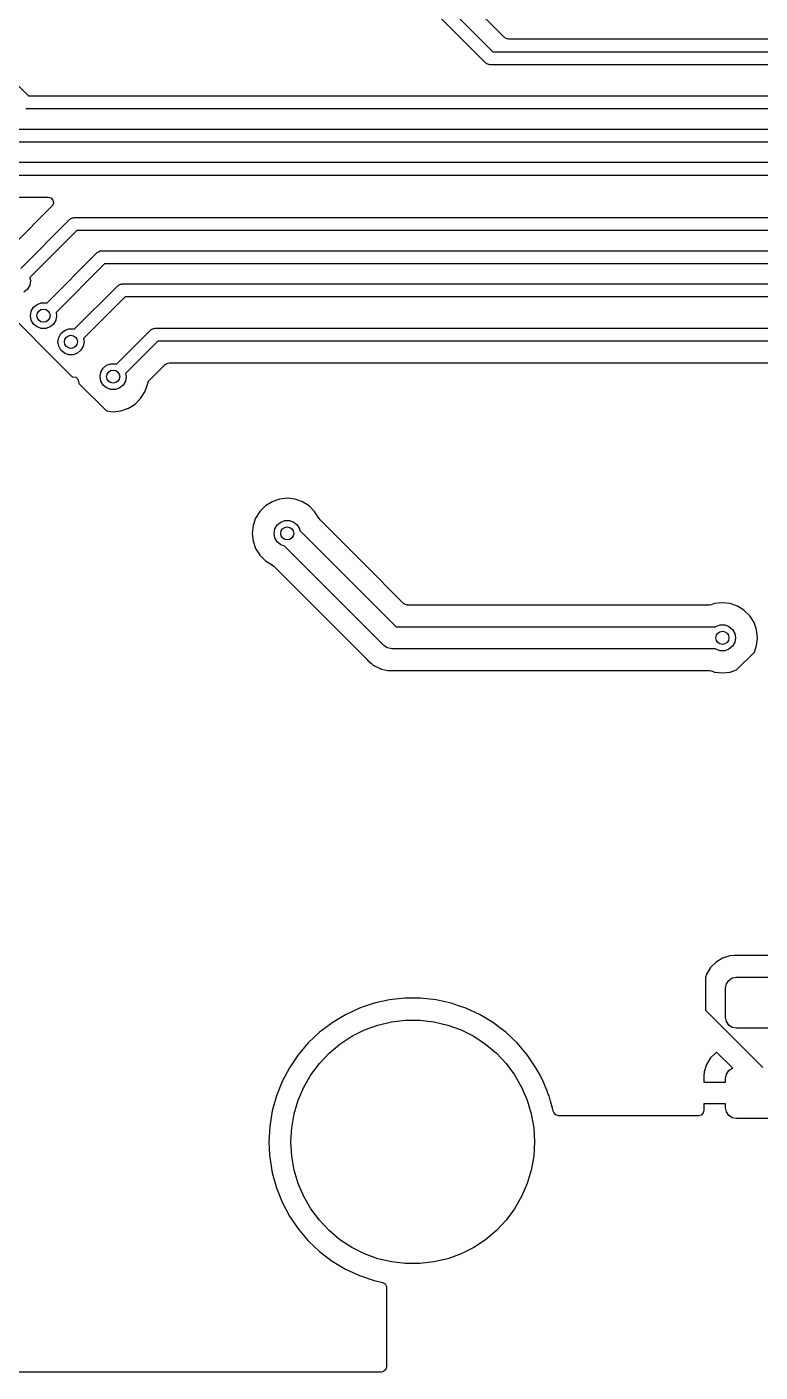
# Model space of a CAD drawing. Extents: x 3.96 to 7.44, y -5.28 to -1.66.
# Drawn here: x 6.111 to 6.774, y -5.278 to -4.062 of the extents above; entities that cross this region are included whole.
import ezdxf

# ---------------------------------------------------------------- set-up
doc = ezdxf.new("R2010")
doc.units = 0
doc.header["$MEASUREMENT"] = 0
doc.layers.add('BLACK', color=7, linetype='CONTINUOUS')

msp = doc.modelspace()

# ---------------------------------------------------------------- linework, layer by layer
at = {"layer": 'BLACK', "linetype": 'CONTINUOUS'}
for p, q in [((6.38591, -3.93755), (6.53245, -4.08409)), ((6.52582, -4.09418), (6.37582, -3.94418)), ((6.54264, -4.07099), (6.46582, -3.99418)), ((6.05418, -4.06582), (6.11245, -4.12409)), ((6.54331, -4.07138), (6.54264, -4.07099)), ((6.54386, -4.07193), (6.54331, -4.07138)), ((6.54461, -4.07213), (6.54386, -4.07193)), ((6.54528, -4.07252), (6.54461, -4.07213)), ((6.54606, -4.07252), (6.54528, -4.07252)), ((6.54681, -4.07272), (6.54606, -4.07252)), ((6.90319, -4.07272), (6.54681, -4.07272)), ((6.53245, -4.08409), (6.90133, -4.08409)), ((6.5265, -4.09456), (6.52582, -4.09418)), ((6.52705, -4.09511), (6.5265, -4.09456)), ((6.5278, -4.09532), (6.52705, -4.09511)), ((6.52847, -4.0957), (6.5278, -4.09532)), ((6.52925, -4.0957), (6.52847, -4.0957)), ((6.53, -4.09591), (6.52925, -4.0957)), ((6.90377, -4.09591), (6.53, -4.09591)), ((6.92, -4.13591), (6.11, -4.13591)), ((6.11245, -4.12409), (6.91755, -4.12409)), ((6.09245, -4.15409), (6.92755, -4.15409)), ((6.93, -4.16591), (6.09, -4.16591)), ((6.07245, -4.18409), (6.93755, -4.18409)), ((6.94, -4.19591), (6.07, -4.19591)), ((6.07132, -4.21561), (6.13009, -4.21561)), ((6.13009, -4.21561), (6.13273, -4.21639)), ((6.13273, -4.21639), (6.13453, -4.21846)), ((6.13492, -4.22119), (6.13378, -4.22369)), ((6.13453, -4.21846), (6.13492, -4.22119)), ((6.13354, -4.22394), (6.0985, -4.25899)), ((6.13378, -4.22369), (6.13354, -4.22394)), ((6.10531, -4.28003), (6.14952, -4.23582)), ((6.14952, -4.23582), (6.1502, -4.23544)), ((6.1502, -4.23544), (6.15075, -4.23489)), ((6.15075, -4.23489), (6.1515, -4.23468)), ((6.1515, -4.23468), (6.15217, -4.2343)), ((6.15217, -4.2343), (6.15295, -4.2343)), ((6.15295, -4.2343), (6.1537, -4.23409)), ((6.1537, -4.23409), (6.99755, -4.23409)), ((6.15615, -4.24591), (6.11365, -4.2884)), ((7, -4.24591), (6.15615, -4.24591)), ((6.12894, -4.31153), (6.17464, -4.26582)), ((6.17464, -4.26582), (6.17532, -4.26544)), ((6.17532, -4.26544), (6.17587, -4.26489)), ((6.17587, -4.26489), (6.17662, -4.26468)), ((6.17662, -4.26468), (6.17729, -4.2643)), ((6.17729, -4.2643), (6.17807, -4.2643)), ((6.17807, -4.2643), (6.17882, -4.26409)), ((6.17882, -4.26409), (6.99755, -4.26409)), ((6.18127, -4.27591), (6.13728, -4.31989)), ((7, -4.27591), (6.18127, -4.27591)), ((6.11417, -4.29134), (6.11346, -4.29538)), ((6.11365, -4.2884), (6.11417, -4.29134)), ((6.19651, -4.2943), (6.19726, -4.29409)), ((6.19726, -4.29409), (6.99755, -4.29409)), ((6.07133, -4.29741), (6.15196, -4.37804)), ((6.11141, -4.29893), (6.10827, -4.30157)), ((6.11346, -4.29538), (6.11141, -4.29893)), ((6.15375, -4.33515), (6.19308, -4.29582)), ((6.1997, -4.30591), (6.16209, -4.34352)), ((6.19308, -4.29582), (6.19376, -4.29544)), ((6.19376, -4.29544), (6.19431, -4.29489)), ((6.19431, -4.29489), (6.19506, -4.29468)), ((6.19506, -4.29468), (6.19573, -4.2943)), ((6.19573, -4.2943), (6.19651, -4.2943)), ((7, -4.30591), (6.1997, -4.30591)), ((6.11489, -4.3188), (6.11694, -4.31524)), ((6.11694, -4.31524), (6.12008, -4.31261)), ((6.12008, -4.31261), (6.12393, -4.3112)), ((6.12393, -4.3112), (6.12804, -4.3112)), ((6.12804, -4.3112), (6.12894, -4.31153)), ((6.11417, -4.32283), (6.11489, -4.3188)), ((6.11489, -4.32687), (6.11417, -4.32283)), ((6.11694, -4.33043), (6.11489, -4.32687)), ((6.12008, -4.33306), (6.11694, -4.33043)), ((6.13503, -4.33043), (6.13189, -4.33306)), ((6.13708, -4.32687), (6.13503, -4.33043)), ((6.1378, -4.32283), (6.13708, -4.32687)), ((6.13728, -4.31989), (6.1378, -4.32283)), ((6.12393, -4.33447), (6.12008, -4.33306)), ((6.12804, -4.33447), (6.12393, -4.33447)), ((6.13189, -4.33306), (6.12804, -4.33447)), ((6.13899, -4.34646), (6.1397, -4.34242)), ((6.1397, -4.34242), (6.14175, -4.33886)), ((6.14175, -4.33886), (6.1449, -4.33623)), ((6.1449, -4.33623), (6.14875, -4.33483)), ((6.14875, -4.33483), (6.15285, -4.33483)), ((6.15285, -4.33483), (6.15375, -4.33515)), ((6.19193, -4.36665), (6.22275, -4.33582)), ((6.22275, -4.33582), (6.22343, -4.33544)), ((6.22343, -4.33544), (6.22398, -4.33489)), ((6.22398, -4.33489), (6.22473, -4.33468)), ((6.22473, -4.33468), (6.2254, -4.3343)), ((6.2254, -4.3343), (6.22618, -4.3343)), ((6.22618, -4.3343), (6.22693, -4.33409)), ((6.22693, -4.33409), (7.00821, -4.33409)), ((6.1397, -4.3505), (6.13899, -4.34646)), ((6.14175, -4.35405), (6.1397, -4.3505)), ((6.1449, -4.35669), (6.14175, -4.35405)), ((6.15985, -4.35405), (6.15671, -4.35669)), ((6.1619, -4.3505), (6.15985, -4.35405)), ((6.16261, -4.34646), (6.1619, -4.3505)), ((6.16209, -4.34352), (6.16261, -4.34646)), ((6.22938, -4.34591), (6.20027, -4.37501)), ((7.01066, -4.34591), (6.22938, -4.34591)), ((6.14875, -4.35809), (6.1449, -4.35669)), ((6.15285, -4.35809), (6.14875, -4.35809)), ((6.15671, -4.35669), (6.15285, -4.35809)), ((6.18307, -4.36772), (6.18693, -4.36632)), ((6.18693, -4.36632), (6.19103, -4.36632)), ((6.19103, -4.36632), (6.19193, -4.36665)), ((6.22133, -4.38182), (6.23611, -4.36704)), ((6.23611, -4.36704), (6.23852, -4.36572)), ((6.23852, -4.36572), (6.23956, -4.36561)), ((6.23956, -4.36561), (7.00729, -4.36561)), ((6.15196, -4.37804), (6.15235, -4.378)), ((6.15235, -4.378), (6.15506, -4.37847)), ((6.15506, -4.37847), (6.15709, -4.38034)), ((6.17717, -4.37795), (6.17788, -4.37391)), ((6.17788, -4.38199), (6.17717, -4.37795)), ((6.17788, -4.37391), (6.17993, -4.37036)), ((6.17993, -4.37036), (6.18307, -4.36772)), ((6.20079, -4.37795), (6.20008, -4.38199)), ((6.20027, -4.37501), (6.20079, -4.37795)), ((6.15709, -4.38034), (6.15775, -4.3823)), ((6.15775, -4.3823), (6.15795, -4.38403)), ((6.15795, -4.38403), (6.1829, -4.40898)), ((6.17993, -4.38554), (6.17788, -4.38199)), ((6.18307, -4.38818), (6.17993, -4.38554)), ((6.18693, -4.38958), (6.18307, -4.38818)), ((6.19103, -4.38958), (6.18693, -4.38958)), ((6.19488, -4.38818), (6.19103, -4.38958)), ((6.19802, -4.38554), (6.19488, -4.38818)), ((6.20008, -4.38199), (6.19802, -4.38554)), ((6.21755, -4.39171), (6.2199, -4.38501)), ((6.2199, -4.38501), (6.21993, -4.38473)), ((6.21993, -4.38473), (6.22099, -4.38219)), ((6.22099, -4.38219), (6.22133, -4.38182)), ((6.20274, -4.40653), (6.20875, -4.40275)), ((6.20875, -4.40275), (6.21377, -4.39773)), ((6.21377, -4.39773), (6.21755, -4.39171)), ((6.1829, -4.40898), (6.18898, -4.40967)), ((6.18898, -4.40967), (6.19603, -4.40887)), ((6.18898, -4.40967), (6.18898, -4.40967)), ((6.18898, -4.40967), (6.18898, -4.40967)), ((6.19603, -4.40887), (6.20274, -4.40653)), ((6.19603, -4.40887), (6.19603, -4.40887)), ((6.19603, -4.40887), (6.19603, -4.40887)), ((6.3394, -4.48876), (6.3327, -4.49111)), ((6.34646, -4.48797), (6.3394, -4.48876)), ((6.3394, -4.48876), (6.3394, -4.48876)), ((6.35351, -4.48876), (6.34646, -4.48797)), ((6.34646, -4.48797), (6.34646, -4.48797)), ((6.36022, -4.49111), (6.35351, -4.48876)), ((6.35351, -4.48876), (6.35351, -4.48876)), ((6.32166, -4.49991), (6.31788, -4.50592)), ((6.32668, -4.49489), (6.32166, -4.49991)), ((6.3327, -4.49111), (6.32668, -4.49489)), ((6.36623, -4.49489), (6.36022, -4.49111)), ((6.37125, -4.49991), (6.36623, -4.49489)), ((6.36623, -4.49489), (6.36623, -4.49489)), ((6.37503, -4.50592), (6.37125, -4.49991)), ((6.31554, -4.51263), (6.31474, -4.51968)), ((6.31788, -4.50592), (6.31554, -4.51263)), ((6.31554, -4.51263), (6.31554, -4.51263)), ((6.33536, -4.51565), (6.33741, -4.51209)), ((6.33741, -4.51209), (6.34055, -4.50946)), ((6.34055, -4.50946), (6.34441, -4.50805)), ((6.34441, -4.50805), (6.34851, -4.50805)), ((6.34851, -4.50805), (6.35236, -4.50946)), ((6.35236, -4.50946), (6.3555, -4.51209)), ((6.3555, -4.51209), (6.35756, -4.51565)), ((6.37515, -4.50617), (6.37503, -4.50592)), ((6.37503, -4.50592), (6.37503, -4.50592)), ((6.37522, -4.50614), (6.37515, -4.50617)), ((6.37611, -4.50756), (6.37522, -4.50614)), ((6.4153, -4.54674), (6.37611, -4.50756)), ((6.31474, -4.51968), (6.31474, -4.51969)), ((6.31474, -4.51969), (6.31554, -4.52674)), ((6.33465, -4.51969), (6.33536, -4.51565)), ((6.33536, -4.52372), (6.33465, -4.51969)), ((6.33741, -4.52728), (6.33536, -4.52372)), ((6.35756, -4.51565), (6.35782, -4.51713)), ((6.35782, -4.51713), (6.44502, -4.60433)), ((6.31554, -4.52674), (6.31554, -4.52674)), ((6.31554, -4.52674), (6.31788, -4.53345)), ((6.31788, -4.53345), (6.32066, -4.53787)), ((6.34055, -4.52991), (6.33741, -4.52728)), ((6.34403, -4.53118), (6.34055, -4.52991)), ((6.43399, -4.62113), (6.34403, -4.53118)), ((6.32066, -4.53787), (6.32166, -4.53946)), ((6.32166, -4.53946), (6.32668, -4.54448)), ((6.32668, -4.54448), (6.3327, -4.54826)), ((6.3327, -4.54826), (6.3327, -4.54826)), ((6.3327, -4.54826), (6.33294, -4.54838)), ((6.33294, -4.54838), (6.33291, -4.54845)), ((6.33291, -4.54845), (6.33433, -4.54934)), ((6.33433, -4.54934), (6.37625, -4.59126)), ((6.45175, -4.5832), (6.4153, -4.54674)), ((6.45257, -4.58385), (6.45175, -4.5832)), ((6.45521, -4.58463), (6.45257, -4.58385)), ((6.72835, -4.58463), (6.45521, -4.58463)), ((6.72996, -4.58435), (6.72835, -4.58463)), ((6.7331, -4.58325), (6.72996, -4.58435)), ((6.74016, -4.58246), (6.7331, -4.58325)), ((6.7331, -4.58325), (6.7331, -4.58325)), ((6.74721, -4.58325), (6.74016, -4.58246)), ((6.74016, -4.58246), (6.74016, -4.58246)), ((6.75392, -4.5856), (6.74721, -4.58325)), ((6.74721, -4.58325), (6.74721, -4.58325)), ((6.75959, -4.58916), (6.75392, -4.5856)), ((6.37625, -4.59126), (6.41828, -4.63329)), ((6.75993, -4.58938), (6.75959, -4.58916)), ((6.76495, -4.5944), (6.75993, -4.58938)), ((6.76873, -4.60041), (6.76495, -4.5944)), ((6.44502, -4.60433), (6.73379, -4.60433)), ((6.73379, -4.60433), (6.73425, -4.60394)), ((6.73425, -4.60394), (6.73811, -4.60254)), ((6.73811, -4.60254), (6.74221, -4.60254)), ((6.74221, -4.60254), (6.74606, -4.60394)), ((6.74606, -4.60394), (6.74921, -4.60658)), ((6.74921, -4.60658), (6.75126, -4.61013)), ((6.75126, -4.61013), (6.75197, -4.61417)), ((6.77063, -4.60584), (6.76873, -4.60041)), ((6.77108, -4.60712), (6.77063, -4.60584)), ((6.77187, -4.61417), (6.77108, -4.60712)), ((6.77108, -4.60712), (6.77108, -4.60712)), ((6.43609, -4.62254), (6.43399, -4.62113)), ((6.43399, -4.62113), (6.43399, -4.62113)), ((6.43718, -4.62327), (6.43609, -4.62254)), ((6.74921, -4.62177), (6.74606, -4.6244)), ((6.75126, -4.61821), (6.74921, -4.62177)), ((6.75197, -4.61417), (6.75126, -4.61821)), ((6.76905, -4.62703), (6.77108, -4.62123)), ((6.77108, -4.62123), (6.77129, -4.61938)), ((6.77129, -4.61938), (6.77187, -4.61417)), ((6.77187, -4.61417), (6.77187, -4.61417)), ((6.41828, -4.63329), (6.41874, -4.63383)), ((6.41874, -4.63383), (6.41931, -4.63459)), ((6.41931, -4.63459), (6.42088, -4.63591)), ((6.44094, -4.62402), (6.43718, -4.62327)), ((6.44095, -4.62402), (6.44094, -4.62402)), ((6.73379, -4.62402), (6.44095, -4.62402)), ((6.73425, -4.6244), (6.73379, -4.62402)), ((6.73811, -4.6258), (6.73425, -4.6244)), ((6.74221, -4.6258), (6.73811, -4.6258)), ((6.74606, -4.6244), (6.74221, -4.6258)), ((6.75302, -4.64306), (6.76905, -4.62703)), ((6.42088, -4.63591), (6.42104, -4.63605)), ((6.42104, -4.63605), (6.42127, -4.63628)), ((6.42127, -4.63628), (6.42127, -4.63628)), ((6.42127, -4.63628), (6.42228, -4.63708)), ((6.42228, -4.63708), (6.4246, -4.63903)), ((6.4246, -4.63903), (6.42484, -4.63918)), ((6.42484, -4.63918), (6.42483, -4.63919)), ((6.42483, -4.63919), (6.42508, -4.63935)), ((6.42508, -4.63935), (6.42509, -4.63934)), ((6.42509, -4.63934), (6.42533, -4.63949)), ((6.42533, -4.63949), (6.42533, -4.63949)), ((6.42533, -4.63949), (6.42807, -4.64077)), ((6.42807, -4.64077), (6.43077, -4.64213)), ((6.43077, -4.64213), (6.43077, -4.64213)), ((6.43077, -4.64213), (6.43104, -4.64222)), ((6.43104, -4.64222), (6.43104, -4.64223)), ((6.43104, -4.64223), (6.43132, -4.64232)), ((6.43132, -4.64232), (6.43132, -4.64232)), ((6.43132, -4.64232), (6.43159, -4.64241)), ((6.43159, -4.64241), (6.43455, -4.64302)), ((6.43455, -4.64302), (6.43455, -4.64302)), ((6.43455, -4.64302), (6.43749, -4.64372)), ((6.43749, -4.64372), (6.43749, -4.64372)), ((6.43749, -4.64372), (6.43777, -4.64375)), ((6.43777, -4.64375), (6.43777, -4.64376)), ((6.43777, -4.64376), (6.43807, -4.64379)), ((6.43807, -4.64379), (6.43807, -4.64378)), ((6.43807, -4.64378), (6.43835, -4.64381)), ((6.43835, -4.64381), (6.44137, -4.64372)), ((6.43835, -4.64381), (6.43835, -4.64381)), ((6.43835, -4.64381), (6.43835, -4.64381)), ((6.44137, -4.64372), (6.72835, -4.64372)), ((6.72835, -4.64372), (6.72996, -4.64399)), ((6.72996, -4.64399), (6.73178, -4.64463)), ((6.73178, -4.64463), (6.7331, -4.64509)), ((6.7331, -4.64509), (6.7331, -4.64509)), ((6.7331, -4.64509), (6.74016, -4.64589)), ((6.74016, -4.64589), (6.74721, -4.64509)), ((6.74016, -4.64589), (6.74016, -4.64589)), ((6.74016, -4.64589), (6.74016, -4.64589)), ((6.74721, -4.64509), (6.75302, -4.64306)), ((6.74721, -4.64509), (6.74721, -4.64509)), ((6.74721, -4.64509), (6.74721, -4.64509)), ((6.7468, -4.90171), (6.74024, -4.90389)), ((6.75084, -4.9013), (6.7468, -4.90171)), ((6.7468, -4.90171), (6.7468, -4.90171)), ((6.75085, -4.9013), (6.75084, -4.9013)), ((6.79218, -4.9013), (6.75085, -4.9013)), ((6.72948, -4.9124), (6.72585, -4.91827)), ((6.73436, -4.90751), (6.72948, -4.9124)), ((6.74024, -4.90389), (6.73436, -4.90751)), ((6.74024, -4.90389), (6.74024, -4.90389)), ((6.72585, -4.91827), (6.72484, -4.92132)), ((6.72484, -4.92132), (6.72484, -4.95092)), ((6.72585, -4.91827), (6.72585, -4.91827)), ((6.72585, -4.91827), (6.72585, -4.91827)), ((6.74372, -4.92708), (6.74585, -4.92389)), ((6.74585, -4.92389), (6.74905, -4.92175)), ((6.74905, -4.92175), (6.75281, -4.921)), ((6.75281, -4.921), (6.79022, -4.921)), ((6.74297, -4.93085), (6.74372, -4.92708)), ((6.74297, -4.95742), (6.74297, -4.93085)), ((6.41183, -4.94911), (6.39905, -4.95503)), ((6.41512, -4.948), (6.41183, -4.94911)), ((6.41183, -4.94911), (6.41183, -4.94911)), ((6.41183, -4.94911), (6.41183, -4.94911)), ((6.41183, -4.94911), (6.41183, -4.94911)), ((6.42519, -4.94461), (6.41512, -4.948)), ((6.43895, -4.94158), (6.42519, -4.94461)), ((6.45295, -4.94006), (6.43895, -4.94158)), ((6.46705, -4.94006), (6.45295, -4.94006)), ((6.45295, -4.94006), (6.45295, -4.94006)), ((6.48105, -4.94158), (6.46705, -4.94006)), ((6.46705, -4.94006), (6.46705, -4.94006)), ((6.49481, -4.94461), (6.48105, -4.94158)), ((6.50149, -4.94686), (6.49481, -4.94461)), ((6.50817, -4.94911), (6.50149, -4.94686)), ((6.52095, -4.95503), (6.50817, -4.94911)), ((6.50817, -4.94911), (6.50817, -4.94911)), ((6.50817, -4.94911), (6.50817, -4.94911)), ((6.72484, -4.95092), (6.77662, -5.0027)), ((6.38697, -4.96229), (6.38546, -4.96344)), ((6.39005, -4.96044), (6.38697, -4.96229)), ((6.39905, -4.95503), (6.39005, -4.96044)), ((6.39905, -4.95503), (6.39905, -4.95503)), ((6.42838, -4.96439), (6.44086, -4.96144)), ((6.44086, -4.96144), (6.45359, -4.95995)), ((6.45359, -4.95995), (6.46641, -4.95995)), ((6.46641, -4.95995), (6.47914, -4.96144)), ((6.47914, -4.96144), (6.49162, -4.96439)), ((6.53303, -4.96229), (6.52095, -4.95503)), ((6.52095, -4.95503), (6.52095, -4.95503)), ((6.52095, -4.95503), (6.52095, -4.95503)), ((6.52095, -4.95503), (6.52095, -4.95503)), ((6.53885, -4.96671), (6.53303, -4.96229)), ((6.74372, -4.96119), (6.74297, -4.95742)), ((6.74585, -4.96438), (6.74372, -4.96119)), ((6.37575, -4.97082), (6.36552, -4.98051)), ((6.38546, -4.96344), (6.37575, -4.97082)), ((6.37575, -4.97082), (6.37575, -4.97082)), ((6.39417, -4.98158), (6.40488, -4.97453)), ((6.40488, -4.97453), (6.41634, -4.96878)), ((6.41634, -4.96878), (6.42838, -4.96439)), ((6.49162, -4.96439), (6.50366, -4.96878)), ((6.50366, -4.96878), (6.51512, -4.97453)), ((6.51512, -4.97453), (6.52583, -4.98158)), ((6.54425, -4.97082), (6.53885, -4.96671)), ((6.55144, -4.97763), (6.54425, -4.97082)), ((6.54425, -4.97082), (6.54425, -4.97082)), ((6.54425, -4.97082), (6.54425, -4.97082)), ((6.74905, -4.96651), (6.74585, -4.96438)), ((6.75281, -4.96726), (6.74905, -4.96651)), ((6.79022, -4.96726), (6.75281, -4.96726)), ((6.36552, -4.98051), (6.3564, -4.99125)), ((6.38435, -4.98982), (6.39417, -4.98158)), ((6.52583, -4.98158), (6.53565, -4.98982)), ((6.55448, -4.98051), (6.55144, -4.97763)), ((6.5636, -4.99125), (6.55448, -4.98051)), ((6.3564, -4.99125), (6.3485, -5.00291)), ((6.3564, -4.99125), (6.3564, -4.99125)), ((6.3679, -5.00942), (6.37555, -4.99914)), ((6.37555, -4.99914), (6.38435, -4.98982)), ((6.53565, -4.98982), (6.54445, -4.99914)), ((6.54445, -4.99914), (6.5521, -5.00942)), ((6.5715, -5.00291), (6.5636, -4.99125)), ((6.5636, -4.99125), (6.5636, -4.99125)), ((6.5636, -4.99125), (6.5636, -4.99125)), ((6.72949, -4.9941), (6.72587, -4.99998)), ((6.73438, -4.98922), (6.72949, -4.9941)), ((6.73449, -4.98915), (6.73438, -4.98922)), ((6.73438, -4.98922), (6.73438, -4.98922)), ((6.73489, -4.98881), (6.73449, -4.98915)), ((6.74945, -5.00337), (6.73489, -4.98881)), ((6.3485, -5.00291), (6.3419, -5.01536)), ((6.3485, -5.00291), (6.3485, -5.00291)), ((6.36149, -5.02053), (6.3679, -5.00942)), ((6.5521, -5.00942), (6.55851, -5.02053)), ((6.57427, -5.00812), (6.5715, -5.00291)), ((6.5715, -5.00291), (6.5715, -5.00291)), ((6.5715, -5.00291), (6.5715, -5.00291)), ((6.57794, -5.01504), (6.57427, -5.00812)), ((6.7237, -5.00653), (6.72329, -5.01057)), ((6.72329, -5.01057), (6.72329, -5.01057)), ((6.72329, -5.01057), (6.72329, -5.01598)), ((6.72587, -4.99998), (6.7237, -5.00653)), ((6.7237, -5.00653), (6.7237, -5.00653)), ((6.72587, -4.99998), (6.72587, -4.99998)), ((6.74297, -5.01254), (6.74372, -5.00877)), ((6.74372, -5.00877), (6.74585, -5.00558)), ((6.74585, -5.00558), (6.74905, -5.00345)), ((6.74905, -5.00345), (6.74945, -5.00337)), ((6.3419, -5.01536), (6.33668, -5.02845)), ((6.3419, -5.01536), (6.3419, -5.01536)), ((6.35641, -5.0323), (6.36149, -5.02053)), ((6.55851, -5.02053), (6.56359, -5.0323)), ((6.5781, -5.01536), (6.57794, -5.01504)), ((6.58121, -5.02316), (6.5781, -5.01536)), ((6.5781, -5.01536), (6.5781, -5.01536)), ((6.58262, -5.02669), (6.58121, -5.02316)), ((6.72329, -5.01598), (6.72329, -5.01598)), ((6.72329, -5.01598), (6.74297, -5.01598)), ((6.74297, -5.01598), (6.74297, -5.01254)), ((6.33668, -5.02845), (6.33291, -5.04202)), ((6.33668, -5.02845), (6.33668, -5.02845)), ((6.35274, -5.04458), (6.35641, -5.0323)), ((6.56359, -5.0323), (6.56726, -5.04458)), ((6.58332, -5.02845), (6.58262, -5.02669)), ((6.58466, -5.03328), (6.58332, -5.02845)), ((6.58332, -5.02845), (6.58332, -5.02845)), ((6.58643, -5.03964), (6.58466, -5.03328)), ((6.74297, -5.03567), (6.72329, -5.03567)), ((6.72329, -5.03567), (6.72329, -5.04108)), ((6.74297, -5.03911), (6.74297, -5.03567)), ((6.33291, -5.04203), (6.33063, -5.05593)), ((6.33291, -5.04202), (6.33291, -5.04203)), ((6.35051, -5.0572), (6.35274, -5.04458)), ((6.56726, -5.04458), (6.56949, -5.0572)), ((6.58709, -5.04202), (6.58643, -5.03964)), ((6.58709, -5.04203), (6.58709, -5.04202)), ((6.58713, -5.04227), (6.58709, -5.04203)), ((6.58751, -5.0435), (6.58713, -5.04227)), ((6.58931, -5.04558), (6.58751, -5.0435)), ((6.59195, -5.04636), (6.58931, -5.04558)), ((6.71842, -5.04636), (6.59195, -5.04636)), ((6.72089, -5.04569), (6.71842, -5.04636)), ((6.72277, -5.04369), (6.72089, -5.04569)), ((6.72323, -5.04121), (6.72277, -5.04369)), ((6.72329, -5.04121), (6.72323, -5.04121)), ((6.72329, -5.04108), (6.72329, -5.04121)), ((6.74372, -5.04288), (6.74297, -5.03911)), ((6.74585, -5.04607), (6.74372, -5.04288)), ((6.74905, -5.04821), (6.74585, -5.04607)), ((6.75281, -5.04896), (6.74905, -5.04821)), ((6.33063, -5.05593), (6.32987, -5.07)), ((6.33063, -5.05593), (6.33063, -5.05593)), ((6.33063, -5.05593), (6.33063, -5.05593)), ((6.34976, -5.07), (6.35051, -5.0572)), ((6.56949, -5.0572), (6.57024, -5.07)), ((6.79022, -5.04896), (6.75281, -5.04896)), ((6.32987, -5.07), (6.33051, -5.08192)), ((6.35051, -5.0828), (6.34976, -5.07)), ((6.57024, -5.07), (6.56949, -5.0828)), ((6.33051, -5.08192), (6.33063, -5.08407)), ((6.33063, -5.08407), (6.33063, -5.08407)), ((6.33063, -5.08407), (6.33291, -5.09797)), ((6.35274, -5.09542), (6.35051, -5.0828)), ((6.56949, -5.0828), (6.56726, -5.09542)), ((6.35641, -5.1077), (6.35274, -5.09542)), ((6.56726, -5.09542), (6.56359, -5.1077)), ((6.33291, -5.09797), (6.33291, -5.09797)), ((6.33291, -5.09797), (6.33668, -5.11155)), ((6.36149, -5.11947), (6.35641, -5.1077)), ((6.56359, -5.1077), (6.55851, -5.11947)), ((6.33668, -5.11155), (6.33668, -5.11155)), ((6.33668, -5.11155), (6.3419, -5.12464)), ((6.3679, -5.13058), (6.36149, -5.11947)), ((6.55851, -5.11947), (6.5521, -5.13058)), ((6.3419, -5.12464), (6.3419, -5.12464)), ((6.3419, -5.12464), (6.3485, -5.13709)), ((6.37555, -5.14086), (6.3679, -5.13058)), ((6.5521, -5.13058), (6.54445, -5.14086)), ((6.3485, -5.13709), (6.3485, -5.13709)), ((6.3485, -5.13709), (6.3564, -5.14875)), ((6.38435, -5.15018), (6.37555, -5.14086)), ((6.54445, -5.14086), (6.53565, -5.15018)), ((6.3564, -5.14875), (6.3564, -5.14875)), ((6.3564, -5.14875), (6.36552, -5.15949)), ((6.39417, -5.15842), (6.38435, -5.15018)), ((6.53565, -5.15018), (6.52583, -5.15842)), ((6.36552, -5.15949), (6.36552, -5.15949)), ((6.36552, -5.15949), (6.37575, -5.16918)), ((6.37575, -5.16918), (6.38697, -5.17771)), ((6.40488, -5.16547), (6.39417, -5.15842)), ((6.41634, -5.17122), (6.40488, -5.16547)), ((6.51512, -5.16547), (6.50366, -5.17122)), ((6.52583, -5.15842), (6.51512, -5.16547)), ((6.38697, -5.17771), (6.39905, -5.18497)), ((6.42838, -5.17561), (6.41634, -5.17122)), ((6.44086, -5.17856), (6.42838, -5.17561)), ((6.45359, -5.18005), (6.44086, -5.17856)), ((6.46641, -5.18005), (6.45359, -5.18005)), ((6.47914, -5.17856), (6.46641, -5.18005)), ((6.49162, -5.17561), (6.47914, -5.17856)), ((6.50366, -5.17122), (6.49162, -5.17561)), ((6.39905, -5.18497), (6.39905, -5.18497)), ((6.39905, -5.18497), (6.39905, -5.18497)), ((6.39905, -5.18497), (6.39905, -5.18497)), ((6.39905, -5.18497), (6.41183, -5.19089)), ((6.41183, -5.19089), (6.41183, -5.19089)), ((6.41183, -5.19089), (6.42519, -5.19539)), ((6.42519, -5.19539), (6.42519, -5.19539)), ((6.42519, -5.19539), (6.43253, -5.197)), ((6.43253, -5.197), (6.43494, -5.19833)), ((6.43494, -5.19833), (6.43625, -5.20075)), ((6.43625, -5.20075), (6.43636, -5.20177)), ((6.43636, -5.20177), (6.43636, -5.27329)), ((6.43148, -5.27817), (4.20852, -5.27817)), ((6.4335, -5.27773), (6.43148, -5.27817)), ((6.43558, -5.27593), (6.4335, -5.27773)), ((6.43636, -5.27329), (6.43558, -5.27593))]:
    msp.add_line(p, q, dxfattribs=at)
at = {"layer": 'BLACK'}
for centre in [(6.12598, -4.32283), (6.1508, -4.34646), (6.18898, -4.37795), (6.34646, -4.51969), (6.74016, -4.61417)]:
    msp.add_circle(centre, 0.00591, dxfattribs=at)

doc.saveas('drawing.dxf')
